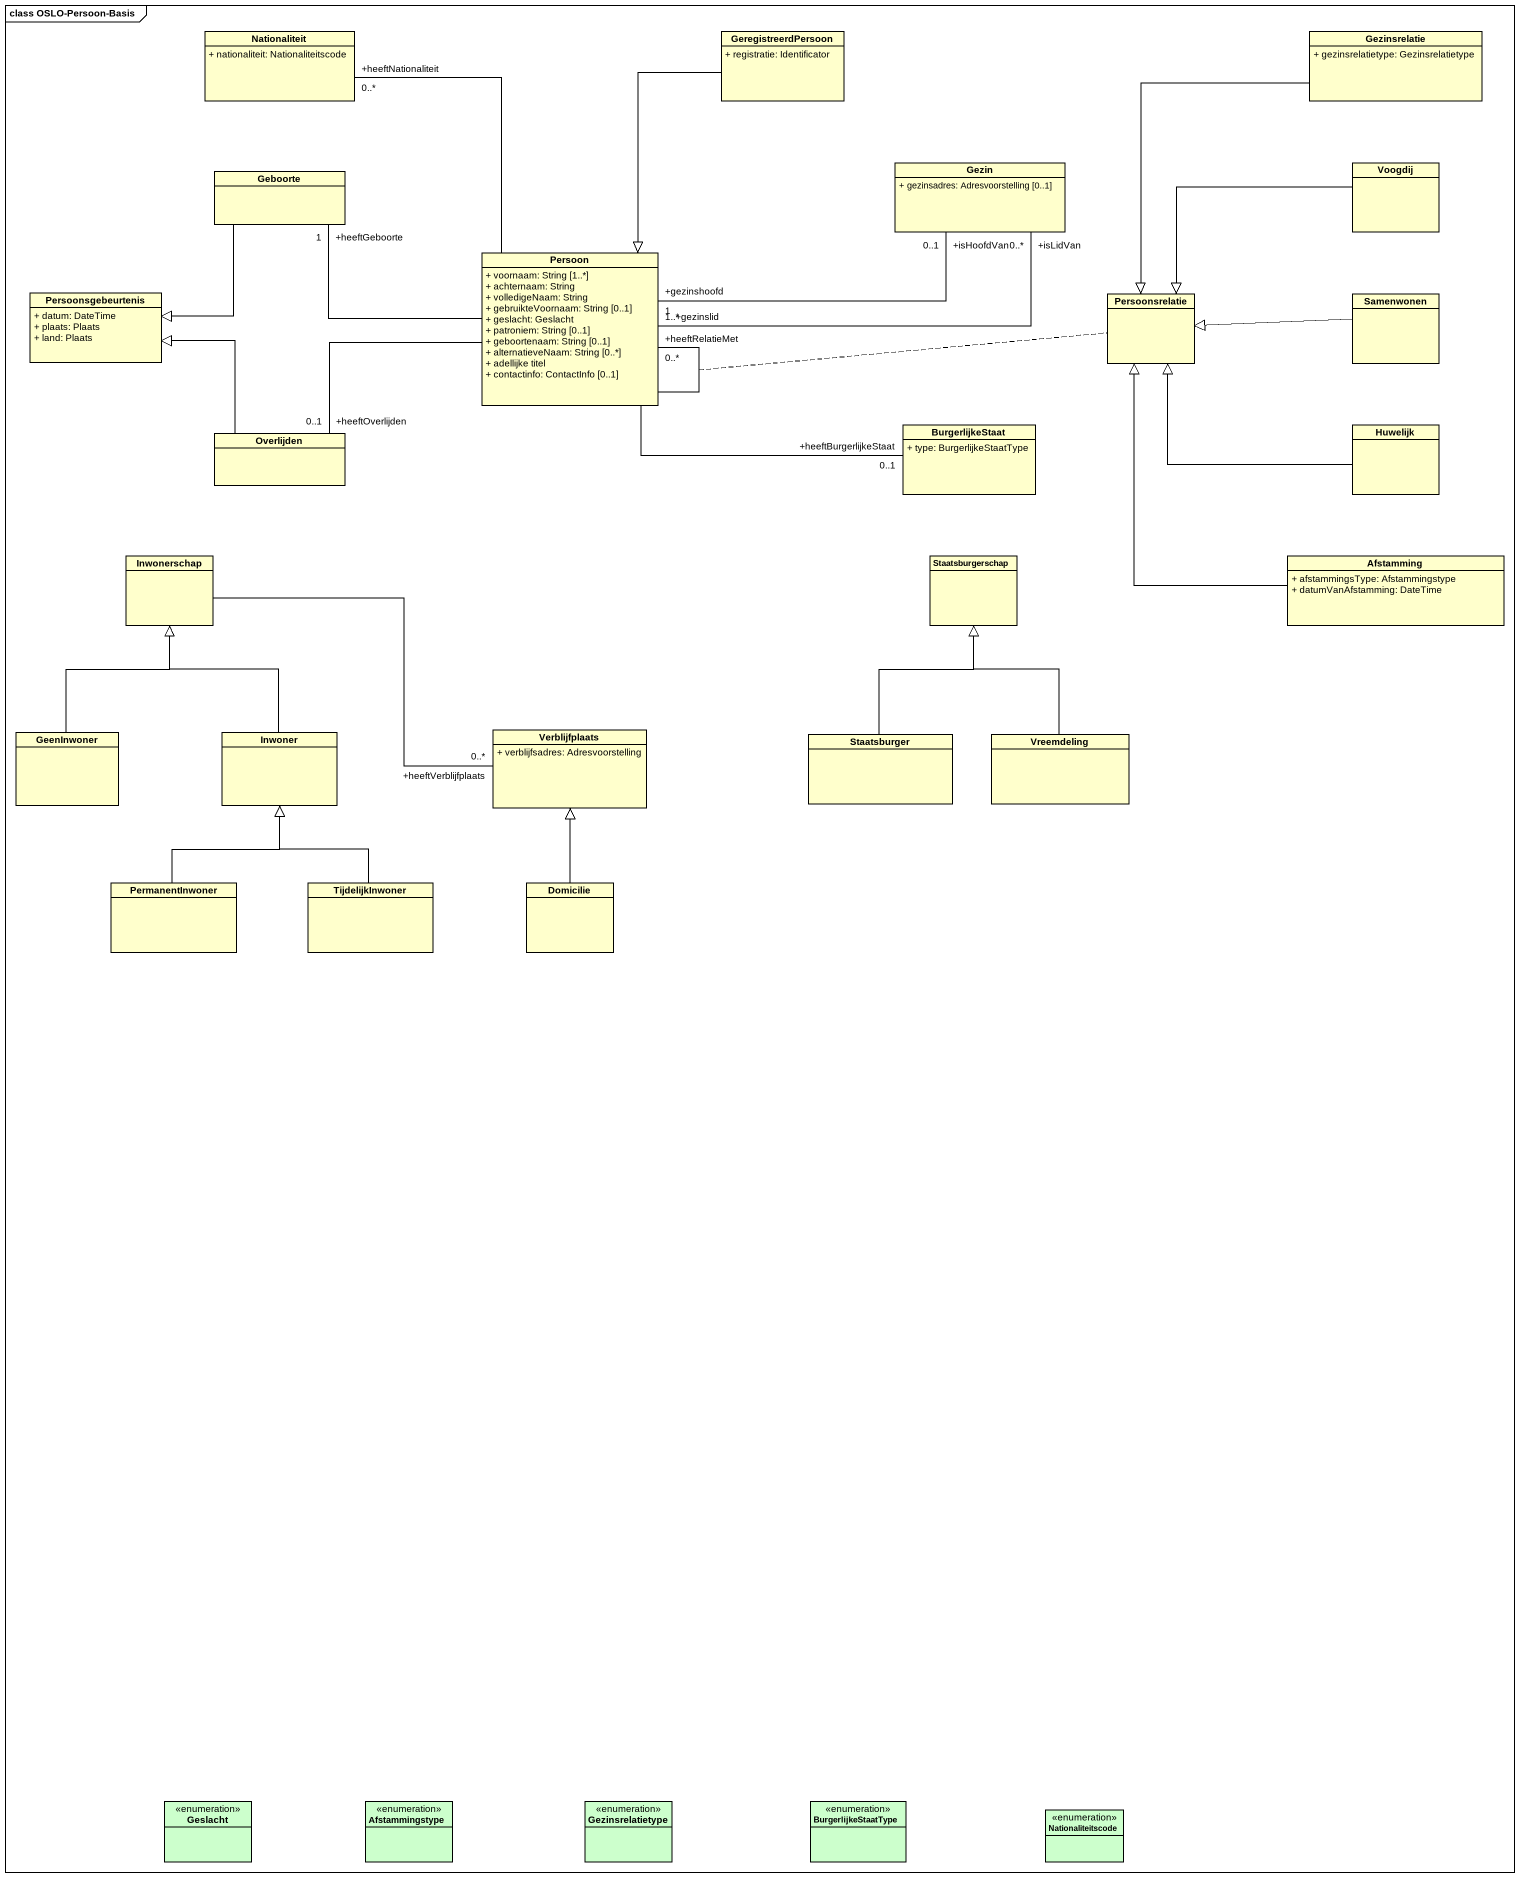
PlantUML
@startuml
mainframe class OSLO-Persoon-Basis
hide circle
hide empty members
skinparam classAttributeIconSize 0
class Nationaliteit {
  + nationaliteit: Nationaliteitscode
}
class GeregistreerdPersoon {
  + registratie: Identificator
}
class Gezinsrelatie {
  + gezinsrelatietype: Gezinsrelatietype
}
class Geboorte
class Gezin {
  + gezinsadres: Adresvoorstelling [0..1]
}
class Voogdij
class Persoon {
  + voornaam: String [1..*]
  + achternaam: String
  + volledigeNaam: String
  + gebruikteVoornaam: String [0..1]
  + geslacht: Geslacht
  + patroniem: String [0..1]
  + geboortenaam: String [0..1]
  + alternatieveNaam: String [0..*]
  + adellijke titel
  + contactinfo: ContactInfo [0..1]
}
class Persoonsgebeurtenis {
  + datum: DateTime
  + plaats: Plaats
  + land: Plaats
}
class Persoonsrelatie
class Samenwonen
class BurgerlijkeStaat {
  + type: BurgerlijkeStaatType
}
class Huwelijk
class Overlijden
class Inwonerschap
class Staatsburgerschap
class Afstamming {
  + afstammingsType: Afstammingstype
  + datumVanAfstamming: DateTime
}
class GeenInwoner
class Inwoner
class Verblijfplaats {
  + verblijfsadres: Adresvoorstelling
}
class Staatsburger
class Vreemdeling
class PermanentInwoner
class TijdelijkInwoner
class Domicilie
enum Geslacht #CCFFCC
enum Afstammingstype #CCFFCC
enum Gezinsrelatietype #CCFFCC
enum BurgerlijkeStaatType #CCFFCC
enum Nationaliteitscode #CCFFCC
GeregistreerdPersoon --|> Persoon
Gezinsrelatie --|> Persoonsrelatie
Geboorte --|> Persoonsgebeurtenis
Voogdij -left-|> Persoonsrelatie
Persoon -up- "+heeftNationaliteit\n0..*" Nationaliteit
Persoon -left- "+heeftGeboorte\n1" Geboorte
Persoon "+gezinshoofd\n1" -right- "+isHoofdVan\n0..1" Gezin
Persoon "+gezinslid\n1..*" -right- "+isLidVan\n0..*" Gezin
Persoon -- "+heeftRelatieMet\n0..*" Persoon
(Persoon, Persoon) .. Persoonsrelatie
Persoon -right- "+heeftBurgerlijkeStaat\n0..1" BurgerlijkeStaat
Persoon -left- "+heeftOverlijden\n0..1" Overlijden
Samenwonen -left-|> Persoonsrelatie
Huwelijk -left-|> Persoonsrelatie
Overlijden -up-|> Persoonsgebeurtenis
Inwonerschap -right- "+heeftVerblijfplaats\n0..*" Verblijfplaats
Afstamming -up-|> Persoonsrelatie
GeenInwoner -up-|> Inwonerschap
Inwoner -up-|> Inwonerschap
Staatsburger -up-|> Staatsburgerschap
Vreemdeling -up-|> Staatsburgerschap
PermanentInwoner -up-|> Inwoner
TijdelijkInwoner -up-|> Inwoner
Domicilie -up-|> Verblijfplaats
@enduml
